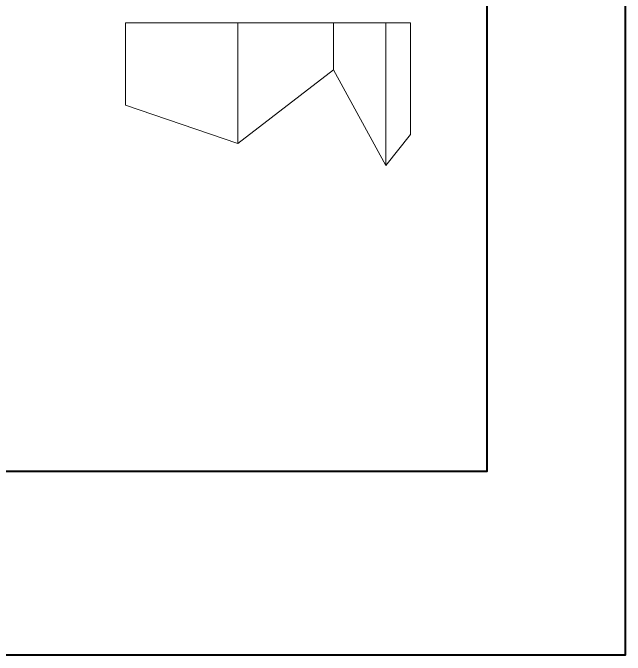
# Model space of a CAD drawing. Header units: millimetres. Extents: x -11382 to 23553, y -372 to 10786.
# Drawn here: x 11829 to 12930, y 1398 to 2552 of the extents above; entities that cross this region are included whole.
import ezdxf

# ---------------------------------------------------------------- set-up
doc = ezdxf.new("R2010")
doc.units = ezdxf.units.MM
doc.header["$LTSCALE"] = 0.2
doc.layers.add('đường bao thấy', color=7, linetype='Continuous', lineweight=40)
doc.layers.add('đường kích thước', color=90, linetype='Continuous', lineweight=15)

msp = doc.modelspace()

# ---------------------------------------------------------------- linework, layer by layer
at = {"layer": 'đường bao thấy', "ltscale": 5}
msp.add_lwpolyline([(7889.174, 5775.37), (12930.152, 5775.37), (12930.152, 1397.743), (7889.174, 1397.743)], close=True, dxfattribs=at)
at = {"layer": 'đường bao thấy'}
msp.add_lwpolyline([(10525.927, 3578.033), (12681.315, 3578.033), (12681.315, 1727.833), (10525.927, 1727.833)], close=True, dxfattribs=at)
at = {"layer": 'đường kích thước'}
for p, q in [((12031.902, 2534.19), (12031.902, 2386.307)), ((12031.902, 2534.19), (12544.402, 2534.19)), ((12233.652, 2534.19), (12233.652, 2316.87)), ((12405.902, 2534.19), (12405.902, 2449.549)), ((12500.152, 2534.19), (12500.152, 2277.449)), ((12544.402, 2534.19), (12544.402, 2333.268)), ((12233.652, 2316.87), (12405.902, 2449.549)), ((12405.902, 2449.549), (12500.152, 2277.449)), ((12031.902, 2386.307), (12233.652, 2316.87)), ((12500.152, 2277.449), (12544.402, 2333.268))]:
    msp.add_line(p, q, dxfattribs=at)

doc.saveas('drawing.dxf')
